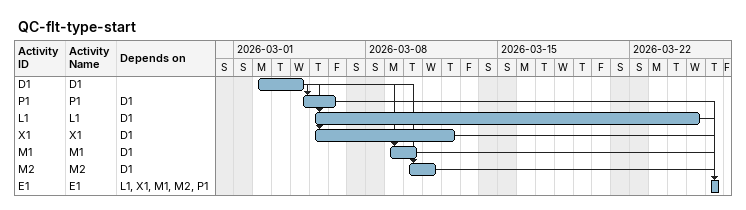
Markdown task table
QC-flt-type-start

| ID | Task | Start | Finish | Predecessors |
|---|---|---|---|---|
| D1 | D1 | 2026-03-02 | 2026-03-04 |  |
| P1 | P1 | 2026-03-04 | 2026-03-06 | D1 |
| L1 | L1 | 2026-03-05 | 2026-03-25 | D1 |
| X1 | X1 | 2026-03-05 | 2026-03-12 | D1 |
| M1 | M1 | 2026-03-09 | 2026-03-10 | D1 |
| M2 | M2 | 2026-03-10 | 2026-03-11 | D1 |
| E1 | E1 | 2026-03-26 | 2026-03-26 | L1, X1, M1, M2, P1 |
